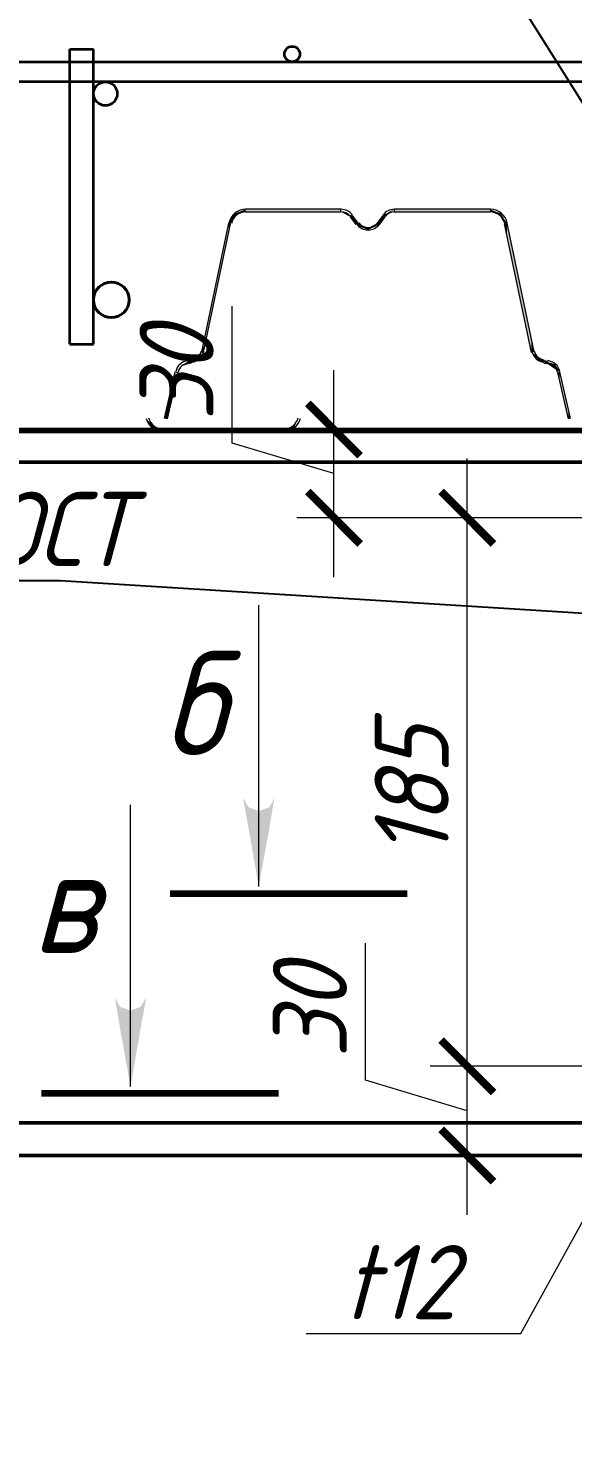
# Model space of a CAD drawing. Header units: millimetres. Extents: x 504091 to 2165846, y 135022 to 442887.
# Drawn here: x 891932.3 to 892116.2, y 258938.1 to 259413.2 of the extents above; entities that cross this region are included whole.
import ezdxf
from ezdxf import colors
from ezdxf.entities.mleader import LeaderData, LeaderLine
from ezdxf.math import Vec2, Vec3

# ---------------------------------------------------------------- set-up
doc = ezdxf.new("R2010")
doc.units = ezdxf.units.MM
doc.layers.get('Defpoints').update_dxf_attribs({"color": 255})
for name, color, linetype, lineweight in [('04Арматура', 132, 'Continuous', 35), ('06Арматура', 170, 'Continuous', 35), ('08Арматура', 94, 'Continuous', 35), ('12Арматура', 116, 'Continuous', 40), ('Размер', 7, 'Continuous', 13), ('Размеры КР', 164, 'Continuous', 9)]:
    doc.layers.add(name, color=color, linetype=linetype, lineweight=lineweight)
for name, color, linetype in [('PDF _Геометрия', 7, 'Continuous'), ('PDF _Сплошная заливка', 7, 'Continuous'), ('PDF _Текст', 7, 'Continuous'), ('металл', 124, 'Continuous'), ('Текст', 7, 'Continuous')]:
    doc.layers.add(name, color=color, linetype=linetype)
doc.styles.add('GOST 2.304_new', font='isocpeur.ttf', dxfattribs={"width": 0.9, "oblique": 15})
doc.dimstyles.new('SPDS 1_10', dxfattribs={"dimscale": 10, "dimtxt": 2.5, "dimasz": 1.77, "dimexe": 1.25, "dimexo": 0.625, "dimtad": 1, "dimdec": 0, "dimrnd": 0.001, "dimtxsty": 'GOST 2.304_new', "dimblk": 'ARCHTICK', "dimcen": 2.5, "dimdle": 2, "dimclrt": 256, "dimadec": 0, "dimazin": 2, "dimtfac": 0.75, "dimtdec": 0, "dimtmove": 1, "dimatfit": 3, "dimfxl": 0, "dimtolj": 1, "dimlwd": 9, "dimlwe": 9, "dimarcsym": 0})

# ---------------------------------------------------------------- blocks, each defined once
blk = doc.blocks.new('_ArchTick')
at = {"color": 0, "linetype": 'ByBlock', "const_width": 0.15}
blk.add_lwpolyline([(-0.5, -0.5), (0.5, 0.5)], dxfattribs=at)
blk = doc.blocks.new('*D1301')
at = {"layer": 'Defpoints', "color": 0, "lineweight": 20, "transparency": 16777216}
for p in [(892080.54, 259063.1), (892160.09, 259063.1), (892131.65, 259033)]:
    blk.add_point(p, dxfattribs=at)
at = {"layer": 'Размеры КР', "color": 0, "lineweight": 9, "transparency": 16777216}
for p, q in [((892046.17, 259058.36), (892046.17, 259104.56)), ((892080.54, 259013), (892080.54, 259083.1)), ((892153.84, 259063.1), (892068.04, 259063.1)), ((892080.54, 259048.05), (892046.17, 259058.36)), ((892125.4, 259033), (892068.04, 259033))]:
    blk.add_line(p, q, dxfattribs=at)
at = {"layer": 'Размеры КР', "color": 0, "lineweight": 9, "transparency": 16777216, "xscale": 17.7, "yscale": 17.7, "zscale": 17.7}
for p, rotation in [((892080.54, 259063.1), 90), ((892080.54, 259033), 270)]:
    blk.add_blockref('_ArchTick', p, dxfattribs=dict(at, rotation=rotation))
at = {"layer": 'Размеры КР', "lineweight": 20, "transparency": 16777216, "insert": (892027.42, 259081.46), "char_height": 25, "attachment_point": 5, "rotation": 90, "style": 'GOST 2.304_new'}
blk.add_mtext('\\A1;30', dxfattribs=at)
blk = doc.blocks.new('*D1302')
at = {"layer": 'Defpoints', "color": 0, "lineweight": 20, "transparency": 16777216}
for p in [(892080.54, 259248.07), (892145.06, 259248.07), (892160.09, 259063.1)]:
    blk.add_point(p, dxfattribs=at)
at = {"layer": 'Размеры КР', "color": 0, "lineweight": 9, "transparency": 16777216}
for p, q in [((892080.54, 259043.1), (892080.54, 259268.07)), ((892138.81, 259248.07), (892068.04, 259248.07)), ((892153.84, 259063.1), (892068.04, 259063.1))]:
    blk.add_line(p, q, dxfattribs=at)
at = {"layer": 'Размеры КР', "color": 0, "lineweight": 9, "transparency": 16777216, "xscale": 17.7, "yscale": 17.7, "zscale": 17.7}
for p, rotation in [((892080.54, 259248.07), 90), ((892080.54, 259063.1), 270)]:
    blk.add_blockref('_ArchTick', p, dxfattribs=dict(at, rotation=rotation))
at = {"layer": 'Размеры КР', "lineweight": 20, "transparency": 16777216, "insert": (892061.79, 259155.59), "char_height": 25, "attachment_point": 5, "rotation": 90, "style": 'GOST 2.304_new'}
blk.add_mtext('\\A1;185', dxfattribs=at)
blk = doc.blocks.new('*D1303')
at = {"layer": 'Defpoints', "color": 0, "lineweight": 20, "transparency": 16777216}
for p in [(892035.54, 259277.81), (892092.53, 259277.81), (892100.06, 259248.07)]:
    blk.add_point(p, dxfattribs=at)
at = {"layer": 'Размеры КР', "color": 0, "lineweight": 9, "transparency": 16777216}
for p, q in [((892001.17, 259273.25), (892001.17, 259319.45)), ((892035.54, 259228.07), (892035.54, 259297.81)), ((892086.28, 259277.81), (892023.04, 259277.81)), ((892035.54, 259262.94), (892001.17, 259273.25)), ((892093.81, 259248.07), (892023.04, 259248.07))]:
    blk.add_line(p, q, dxfattribs=at)
at = {"layer": 'Размеры КР', "color": 0, "lineweight": 9, "transparency": 16777216, "xscale": 17.7, "yscale": 17.7, "zscale": 17.7}
for p, rotation in [((892035.54, 259277.81), 90), ((892035.54, 259248.07), 270)]:
    blk.add_blockref('_ArchTick', p, dxfattribs=dict(at, rotation=rotation))
at = {"layer": 'Размеры КР', "lineweight": 20, "transparency": 16777216, "insert": (891982.42, 259296.35), "char_height": 25, "attachment_point": 5, "rotation": 90, "style": 'GOST 2.304_new'}
blk.add_mtext('\\A1;30', dxfattribs=at)
blk = doc.blocks.new('*D1307')
at = {"layer": 'Defpoints', "color": 0, "lineweight": 20, "transparency": 16777216}
for p in [(892521.42, 259321.75), (891155.95, 258911.76), (892521.42, 258836.6)]:
    blk.add_point(p, dxfattribs=at)
at = {"layer": 'Размеры КР', "color": 0, "lineweight": 9, "transparency": 16777216}
for p, q in [((892521.42, 259315.5), (892521.42, 258824.1)), ((891155.95, 258905.51), (891155.95, 258824.1)), ((891135.95, 258836.6), (892541.42, 258836.6))]:
    blk.add_line(p, q, dxfattribs=at)
at = {"layer": 'Размеры КР', "color": 0, "lineweight": 9, "transparency": 16777216, "xscale": 17.7, "yscale": 17.7, "zscale": 17.7, "rotation": 180}
blk.add_blockref('_ArchTick', (891155.95, 258836.6), dxfattribs=at)
at = {"layer": 'Размеры КР', "color": 0, "lineweight": 9, "transparency": 16777216, "xscale": 17.7, "yscale": 17.7, "zscale": 17.7}
blk.add_blockref('_ArchTick', (892521.42, 258836.6), dxfattribs=at)
at = {"layer": 'Размеры КР', "lineweight": 20, "transparency": 16777216, "insert": (891838.68, 258855.35), "char_height": 25, "attachment_point": 5, "style": 'GOST 2.304_new'}
blk.add_mtext('\\A1;1365', dxfattribs=at)
blk = doc.blocks.new('*U1600')
at = {"layer": '04Арматура', "ltscale": 10}
blk.add_circle((0, 0), 2.6, dxfattribs=at)
blk = doc.blocks.new('*U1601')
at = {"layer": 'Текст', "color": 0, "linetype": 'ByBlock', "lineweight": -2, "transparency": 16777216}
blk.add_blockref('*U1600', (-400, 0), dxfattribs=at)

msp = doc.modelspace()

# ---------------------------------------------------------------- linework, layer by layer
at = {"layer": '04Арматура', "color": 0, "ltscale": 10}
msp.add_line((890267.3774, 259401.8289), (892521.4185, 259401.8289), dxfattribs=at)
at = {"layer": '06Арматура', "color": 0, "ltscale": 10}
msp.add_line((892521.4185, 259395.0581), (890267.3774, 259395.0581), dxfattribs=at)
at = {"layer": '08Арматура', "color": 0, "ltscale": 10}
for p, q in [((891946.3982, 259306.5581), (891946.3982, 259406.0581)), ((891946.3982, 259406.0581), (891954.3982, 259406.0581)), ((891954.3982, 259306.5581), (891954.3982, 259406.0581)), ((891946.3982, 259306.5581), (891954.3982, 259306.5581))]:
    msp.add_line(p, q, dxfattribs=at)
at = {"layer": '08Арматура', "ltscale": 10}
msp.add_circle((891958.3976, 259391.0581), 4, dxfattribs=at)
at = {"layer": '12Арматура', "ltscale": 10}
msp.add_circle((891960.3982, 259321.5581), 6, dxfattribs=at)
at = {"layer": 'PDF _Геометрия', "lineweight": 9}
for points in [[(892005.6942, 259351.2319), (892037.8561, 259351.2319), (892037.8561, 259352.0783), (892005.6942, 259352.0783)], [(892088.2149, 259352.0783), (892055.8414, 259352.0783), (892055.8414, 259351.2319), (892088.2149, 259351.2319)], [(891999.9812, 259347.4233), (891990.8827, 259304.047), (891991.5175, 259303.8354), (892000.616, 259347.2117)], [(892041.03, 259349.5392), (892042.9343, 259347.0001)], [(892041.6647, 259349.9624), (892043.5691, 259347.4233)], [(892052.0327, 259349.9624), (892050.1284, 259347.4233)], [(892052.6675, 259349.5392), (892050.7632, 259347.0001)], [(892093.9279, 259347.4233), (892103.0263, 259304.047), (892102.18, 259303.8354), (892093.0815, 259347.2117)], [(891987.2857, 259301.0847), (891986.2277, 259300.8731)], [(891987.4973, 259300.2384), (891986.2277, 259300.0268)], [(892106.4118, 259301.0847), (892107.6813, 259300.8731)], [(892106.4118, 259300.2384), (892107.4698, 259300.0268)], [(892010.128, 259123.7709), (892010.128, 259218.564)], [(891966.9039, 259056.2732), (891966.9039, 259151.2778)], [(892026.1873, 258972.9671), (892088.6068, 258972.9671), (892098.5516, 258972.9671), (892168.956, 259100.3245)]]:
    msp.add_lwpolyline(points, dxfattribs=at)
at = {"layer": 'PDF _Геометрия', "lineweight": 13}
for points in [[(892043.217, 259347.047, 0.23934165), (892047.0603, 259345.0958, 0.23934165), (892050.9037, 259347.0471)], [(892043.9003, 259347.5464, 0.23932682), (892047.0603, 259345.9422, 0.23928628), (892050.2205, 259347.5464)]]:
    msp.add_lwpolyline(points, format="xyb", dxfattribs=at)
at = {"layer": 'PDF _Геометрия', "lineweight": 9}
for points in [[(891978.3988, 259281.6183), (891981.9959, 259297.2761), (891982.8423, 259297.0645), (891979.2452, 259281.4067)], [(892114.6639, 259281.4067), (892111.0668, 259297.0645), (892111.7016, 259297.2761), (892115.2986, 259281.6183)], [(891977.695, 259277.8096), (891998.2194, 259277.8096), (891998.2194, 259276.9633), (891977.695, 259276.9633)], [(892018.5322, 259277.8096), (891998.2194, 259277.8096), (891998.2194, 259276.9633), (892018.5322, 259276.9633)]]:
    msp.add_lwpolyline(points, close=True, dxfattribs=at)
at = {"layer": 'PDF _Геометрия', "lineweight": 0}
msp.add_lwpolyline([(892111.0668, 259297.0645), (892111.0668, 259297.0645), (892111.0668, 259297.0645)], close=True, dxfattribs=at)
at = {"layer": 'PDF _Геометрия', "lineweight": 0, "const_width": 0.8464}
msp.add_lwpolyline([(891977.695, 259277.3865), (891998.2194, 259277.3865), (892018.5322, 259277.3865)], dxfattribs=at)
at = {"layer": 'PDF _Геометрия', "lineweight": 90}
for points in [[(892060.2752, 259121.2318), (891980.2935, 259121.2318)], [(892016.8395, 259053.9457), (891936.8578, 259053.9457)]]:
    msp.add_lwpolyline(points, dxfattribs=at)
at = {"layer": 'PDF _Геометрия', "lineweight": 13}
for centre, radius, start, end in [((892005.7997, 259346.26), 5.8183, 89.99771, 168.100811), ((892005.8, 259346.2593), 4.9726, 90.000787, 168.092501), ((892037.962, 259347.3178), 3.9141, 36.166103, 90.003135), ((892037.9622, 259347.3182), 4.7602, 36.162627, 90.002874), ((892055.9469, 259347.3181), 4.7602, 89.997126, 143.837373), ((892055.9473, 259347.3172), 3.9147, 90.00126, 143.829503), ((892088.3207, 259346.2593), 4.9726, 11.907499, 89.999213), ((892088.3208, 259346.2598), 5.8185, 11.900577, 90.000902), ((891986.968, 259305.2112), 3.9149, 276.264179, 346.998012), ((891986.9683, 259305.2109), 4.761, 276.25668, 347.002362), ((892106.9409, 259305.2108), 4.761, 192.997887, 263.743071), ((892106.9409, 259305.2111), 3.9147, 192.999568, 263.738241), ((891986.7569, 259296.3239), 4.7609, 96.263432, 166.953567), ((891986.7566, 259296.324), 3.9144, 96.257215, 166.94317), ((892107.1526, 259296.3242), 3.9141, 13.05441, 83.745206), ((892107.1524, 259296.3241), 4.7607, 13.044192, 83.738809), ((891977.8007, 259282.9933), 5.8185, 194.092742, 270.001895), ((891977.8007, 259282.9935), 4.9723, 194.17711, 270.000534), ((892018.6381, 259282.9935), 4.9723, 269.999466, 345.82289), ((892018.6381, 259282.9935), 5.8187, 269.999502, 345.905861)]:
    msp.add_arc(centre, radius, start, end, dxfattribs=at)
at = {"layer": 'PDF _Сплошная заливка', "lineweight": 20, "transparency": 33554559}
for points in [[(892000.616, 259348.6928), (892001.8855, 259350.8088), (892001.8855, 259349.3276)], [(892001.8855, 259350.8088), (892001.8855, 259349.3276), (892002.5203, 259350.174)], [(892001.8855, 259350.8088), (892002.5203, 259350.8088), (892002.5203, 259350.174)], [(892002.5203, 259350.8088), (892005.6942, 259352.0783), (892005.6942, 259351.2319)], [(892002.5203, 259350.8088), (892002.5203, 259350.174), (892005.6942, 259351.2319)], [(892005.6942, 259352.0783), (892005.6942, 259351.2319), (892037.8561, 259351.2319)], [(892037.8561, 259351.2319), (892005.6942, 259352.0783), (892037.8561, 259352.0783)], [(892037.8561, 259351.2319), (892041.03, 259350.174), (892041.03, 259349.5392)], [(892052.0327, 259349.9624), (892052.6675, 259350.3856), (892052.6675, 259349.5392)], [(892052.6675, 259350.3856), (892052.6675, 259349.5392), (892055.8414, 259352.0783)], [(892055.8414, 259351.2319), (892055.8414, 259352.0783), (892088.2149, 259351.2319)], [(892055.8414, 259352.0783), (892088.2149, 259351.2319), (892088.2149, 259352.0783)], [(892088.2149, 259351.2319), (892088.2149, 259352.0783), (892091.3888, 259350.174)], [(892088.2149, 259352.0783), (892091.3888, 259350.174), (892091.3888, 259350.8088)], [(892091.3888, 259350.174), (892091.3888, 259350.8088), (892091.812, 259349.3276)], [(892091.3888, 259350.8088), (892091.812, 259349.3276), (892091.812, 259350.8088)], [(892091.812, 259349.3276), (892091.812, 259350.8088), (892093.0815, 259347.2117)], [(892091.812, 259350.8088), (892093.0815, 259347.2117), (892093.0815, 259348.6928)], [(891991.5175, 259307.8557), (891999.9812, 259347.4233), (891999.9812, 259343.6146)], [(891999.9812, 259347.4233), (892000.616, 259348.6928), (892000.616, 259347.2117)], [(891999.9812, 259347.4233), (891999.9812, 259343.6146), (892000.616, 259347.2117)], [(892000.616, 259348.6928), (892000.616, 259347.2117), (892001.8855, 259349.3276)], [(892041.03, 259350.174), (892041.03, 259349.5392), (892041.6647, 259348.6928)], [(892041.03, 259350.174), (892041.6647, 259349.9624), (892041.6647, 259348.6928)], [(892041.6647, 259349.9624), (892041.6647, 259348.6928), (892042.9343, 259347.0001)], [(892041.6647, 259349.9624), (892042.9343, 259348.2697), (892042.9343, 259347.0001)], [(892042.9343, 259348.2697), (892042.9343, 259347.0001), (892043.5691, 259346.5769)], [(892042.9343, 259348.2697), (892043.5691, 259347.4233), (892043.5691, 259346.5769)], [(892043.5691, 259347.4233), (892043.5691, 259346.5769), (892046.9545, 259345.0958)], [(892043.5691, 259347.4233), (892046.9545, 259345.7306), (892046.9545, 259345.0958)], [(892046.9545, 259345.7306), (892050.1284, 259347.4233), (892050.1284, 259346.5769)], [(892046.9545, 259345.7306), (892046.9545, 259345.0958), (892050.1284, 259346.5769)], [(892050.1284, 259347.4233), (892050.7632, 259348.2697), (892050.7632, 259347.0001)], [(892050.1284, 259347.4233), (892050.1284, 259346.5769), (892050.7632, 259347.0001)], [(892050.7632, 259348.2697), (892052.0327, 259349.9624), (892052.0327, 259348.6928)], [(892050.7632, 259348.2697), (892050.7632, 259347.0001), (892052.0327, 259348.6928)], [(892052.0327, 259349.9624), (892052.0327, 259348.6928), (892052.6675, 259349.5392)], [(892093.0815, 259347.2117), (892093.0815, 259348.6928), (892093.9279, 259343.6146)], [(892093.0815, 259348.6928), (892093.9279, 259343.6146), (892093.9279, 259347.4233)], [(892093.9279, 259343.6146), (892093.9279, 259347.4233), (892102.18, 259303.8354)], [(892093.9279, 259347.4233), (892102.18, 259303.8354), (892102.18, 259307.8557)], [(891991.5175, 259307.8557), (891991.5175, 259303.8354), (891999.9812, 259343.6146)], [(891990.8827, 259304.047), (891991.5175, 259307.8557), (891991.5175, 259303.8354)], [(892102.18, 259303.8354), (892102.18, 259307.8557), (892103.0263, 259304.047)], [(891989.6132, 259302.1427), (891989.6132, 259301.9311), (891991.5175, 259303.8354)], [(892102.18, 259303.8354), (892103.6611, 259302.989), (892103.6611, 259301.5079)], [(892103.6611, 259302.989), (892103.6611, 259301.5079), (892106.4118, 259300.4499)], [(892103.6611, 259302.989), (892106.4118, 259301.0847), (892106.4118, 259300.4499)], [(891981.9959, 259297.2761), (891983.9002, 259299.1804), (891983.9002, 259298.9688)], [(891983.9002, 259299.1804), (891983.9002, 259298.9688), (891984.1118, 259299.1804)], [(891984.1118, 259299.1804), (891986.2277, 259300.8731), (891986.2277, 259299.8152)], [(891986.2277, 259300.8731), (891987.4973, 259301.2963), (891987.4973, 259300.2384)], [(891986.2277, 259300.8731), (891986.2277, 259299.8152), (891987.4973, 259300.2384)], [(891987.4973, 259301.2963), (891987.4973, 259300.2384), (891989.4016, 259301.9311)], [(891989.4016, 259301.9311), (891989.6132, 259302.1427), (891989.6132, 259301.9311)], [(892106.4118, 259301.0847), (892106.4118, 259300.4499), (892107.4698, 259300.0268)], [(892106.4118, 259301.0847), (892107.4698, 259300.6615), (892107.4698, 259300.0268)], [(892107.4698, 259300.6615), (892107.4698, 259300.0268), (892110.2204, 259298.1224)], [(892110.2204, 259298.1224), (892107.4698, 259300.6615), (892110.2204, 259299.8152)], [(892110.2204, 259298.1224), (892110.2204, 259299.8152), (892111.7016, 259297.2761)], [(892111.7016, 259293.679), (892111.0668, 259297.0645), (892111.7016, 259297.2761)], [(892111.7016, 259293.679), (892111.7016, 259293.679), (892111.0668, 259297.0645)], [(892111.7016, 259293.679), (892111.7016, 259297.2761), (892114.6639, 259281.4067)], [(892111.7016, 259297.2761), (892114.6639, 259281.4067), (892114.6639, 259285.0038)], [(891979.2452, 259285.0038), (891980.0916, 259289.4472), (891980.0916, 259285.8501)], [(891980.0916, 259289.4472), (891980.0916, 259285.8501), (891980.9379, 259289.2356)], [(891978.3988, 259281.6183), (891979.2452, 259285.0038), (891979.2452, 259281.4067)], [(891979.2452, 259285.0038), (891979.2452, 259281.4067), (891980.0916, 259285.8501)], [(892114.6639, 259281.4067), (892114.6639, 259285.0038), (892115.2986, 259281.6183)], [(891972.1937, 259281.4067), (891974.3096, 259279.2908), (891974.3096, 259278.2328)], [(891974.3096, 259279.2908), (891974.3096, 259278.2328), (891974.7328, 259278.2328)], [(891974.3096, 259279.2908), (891974.7328, 259278.8676), (891974.7328, 259278.2328)], [(892021.7061, 259278.8676), (892022.1293, 259279.714), (892022.1293, 259278.2328)], [(892022.1293, 259279.714), (892022.1293, 259278.2328), (892023.3988, 259281.6183)], [(891974.7328, 259278.8676), (891974.7328, 259278.2328), (891977.695, 259277.8096)], [(892018.5322, 259276.9633), (892021.7061, 259278.8676), (892021.7061, 259278.0212)], [(892021.7061, 259278.8676), (892021.7061, 259278.0212), (892022.1293, 259278.2328)], [(892004.8382, 259153.6053), (892006.7425, 259150.4315), (892006.7425, 259143.2373)], [(892013.725, 259150.4315), (892013.725, 259143.2373), (892015.4177, 259153.6053)], [(892006.7425, 259150.4315), (892006.7425, 259143.2373), (892010.128, 259123.7709)], [(892006.7425, 259150.4315), (892010.128, 259149.1619), (892010.128, 259123.7709)], [(892010.128, 259149.1619), (892013.725, 259150.4315), (892013.725, 259143.2373)], [(892010.128, 259149.1619), (892010.128, 259123.7709), (892013.725, 259143.2373)], [(891961.6141, 259086.3192), (891963.3068, 259083.1453), (891963.3068, 259075.9512)], [(891970.2893, 259083.1453), (891970.2893, 259075.9512), (891972.1937, 259086.3192)], [(891963.3068, 259083.1453), (891963.3068, 259075.9512), (891966.9039, 259056.2732)], [(891963.3068, 259083.1453), (891966.9039, 259081.8758), (891966.9039, 259056.2732)], [(891966.9039, 259081.8758), (891970.2893, 259083.1453), (891970.2893, 259075.9512)], [(891966.9039, 259081.8758), (891966.9039, 259056.2732), (891970.2893, 259075.9512)]]:
    msp.add_solid(points, dxfattribs=at)
at = {"layer": 'металл', "lineweight": 50, "ltscale": 500}
msp.add_line((890076.3485, 259277.8131), (892521.4185, 259276.9612), dxfattribs=at)
for points in [[(890210.3389, 259277.8096), (892167.7734, 259277.8096)], [(892198.1736, 259266.8069), (890200.1273, 259266.8069)], [(892198.1736, 259063.102), (892198.1736, 259063.102), (892198.1736, 259032.9981), (890210.1273, 259032.9981), (890210.1273, 259065.16)], [(892198.1736, 259044.0008), (890210.1273, 259044.0008)]]:
    msp.add_lwpolyline(points, dxfattribs=at)

# ---------------------------------------------------------------- block references
at = {"layer": 'Текст', "color": 0}
msp.add_blockref('*U1601', (892421.4185, 259404.4331), dxfattribs=at)

# ---------------------------------------------------------------- texts
at = {"layer": 'PDF _Текст', "lineweight": 20, "attachment_point": 7, "style": 'GOST 2.304_new'}
for s, insert, char_height in [('б', (891977.7544, 259168.0555), 34.9964), ('в', (891933.4724, 259101.3422), 34.9964), ('t12', (892038.6823, 258977.8066), 24.99738)]:
    msp.add_mtext(s, dxfattribs=dict(at, insert=insert, char_height=char_height))

# ---------------------------------------------------------------- dimensions: what is measured, and where the dimension line sits
at = {"layer": 'Размеры КР', "lineweight": 20}
dim = msp.add_linear_dim(base=(892521.4185, 258836.5995), p1=(891155.9512, 258911.762), p2=(892521.4185, 259321.7529), dimstyle='SPDS 1_10', dxfattribs=at)
dim.commit()
dim.dimension.update_dxf_attribs({"geometry": '*D1307', "text_midpoint": (891838.6848, 258855.3495)})
for base, p1, p2, picture, middle in [((892035.5421, 259277.8096), (892100.064, 259248.0709), (892092.5342, 259277.8096), '*D1303', (891982.4171, 259279.5028)), ((892080.5421, 259248.0709), (892160.0871, 259063.1021), (892145.064, 259248.0709), '*D1302', (892061.7921, 259155.5865)), ((892080.5421, 259063.1021), (892131.6486, 259032.9981), (892160.0871, 259063.1021), '*D1301', (892027.4171, 259064.6126))]:
    dim = msp.add_linear_dim(base=base, p1=p1, p2=p2, angle=90, dimstyle='SPDS 1_10', dxfattribs=at)
    dim.commit()
    dim.dimension.update_dxf_attribs({"geometry": picture, "text_midpoint": middle})

# ---------------------------------------------------------------- leaders
at = {"layer": 'Размер', "ltscale": 20}
ml = msp.add_multileader_mtext('Standard', dxfattribs=at)
ml.set_content('Каркас Кр-1\\Pв каждую волну', color=256, style='GOST 2.304_new')
ml.set_leader_properties()
ml.build(insert=Vec2(0, 0))
ml.multileader.update_dxf_attribs({"text_left_attachment_type": 6, "text_right_attachment_type": 6, "dogleg_length": 1, "arrow_head_size": 20})
ctx = ml.context
ctx.base_point, ctx.char_height, ctx.arrow_head_size, ctx.landing_gap_size, ctx.plane_origin = Vec3(891775.4134, 259565.4944), 25, 20, 0, Vec3(896516.9449, 289180.4025)
ctx.left_attachment, ctx.right_attachment, ctx.text_align_type = 6, 6, 1
notes = []
notes.append((ctx, [(1, (1, 1, 0), (892007.7371, 259565.4944), (-1, 0), 4, [(1, [(892133.7594, 259365.206)], 0, [])])]))
ctx.mtext.insert, ctx.mtext.width, ctx.mtext.defined_height, ctx.mtext.alignment, ctx.mtext.flow_direction = Vec3(891889.5753, 259597.9944), 307.281422, 75.6251, 2, 5
ml = msp.add_multileader_mtext('Standard', dxfattribs=at)
ml.set_content('болт М20х60.58 ГОСТ 7798-70\\PШайба М20\\PГайка М20', color=256, style='GOST 2.304_new')
ml.set_leader_properties()
ml.build(insert=Vec2(0, 0))
ml.multileader.update_dxf_attribs({"text_left_attachment_type": 6, "text_right_attachment_type": 6, "dogleg_length": 1, "arrow_head_size": 20})
ctx = ml.context
ctx.base_point, ctx.char_height, ctx.arrow_head_size, ctx.landing_gap_size, ctx.plane_origin = Vec3(891700.7168, 259226.7484), 25, 20, 0, Vec3(896458.6233, 288739.8513)
ctx.left_attachment, ctx.right_attachment, ctx.text_align_type = 6, 6, 1
notes.append((ctx, [(1, (1, 1, 0), (891943.2521, 259226.7484), (-1, 0), 4, [(0, [(892257.6308, 259112.9797), (892257.6308, 259207.138)], 0, [])])]))
ctx.mtext.insert, ctx.mtext.width, ctx.mtext.defined_height, ctx.mtext.alignment, ctx.mtext.flow_direction = Vec3(891819.9845, 259256.7484), 307.281422, 75.6251, 2, 5
for ctx, leaders in notes:
    for number, flags, end, landing, length, lines in leaders:
        leader = LeaderData()
        leader.index, (leader.has_last_leader_line, leader.has_dogleg_vector, leader.attachment_direction) = number, flags
        leader.last_leader_point, leader.dogleg_vector, leader.dogleg_length = Vec3(end), Vec3(landing), length
        for number, points, colour, breaks in lines:
            line = LeaderLine()
            line.index, line.vertices, line.color, line.breaks = number, Vec3.list(points), colors.encode_raw_color(colour), breaks
            leader.lines.append(line)
        ctx.leaders.append(leader)

doc.saveas('drawing.dxf')
